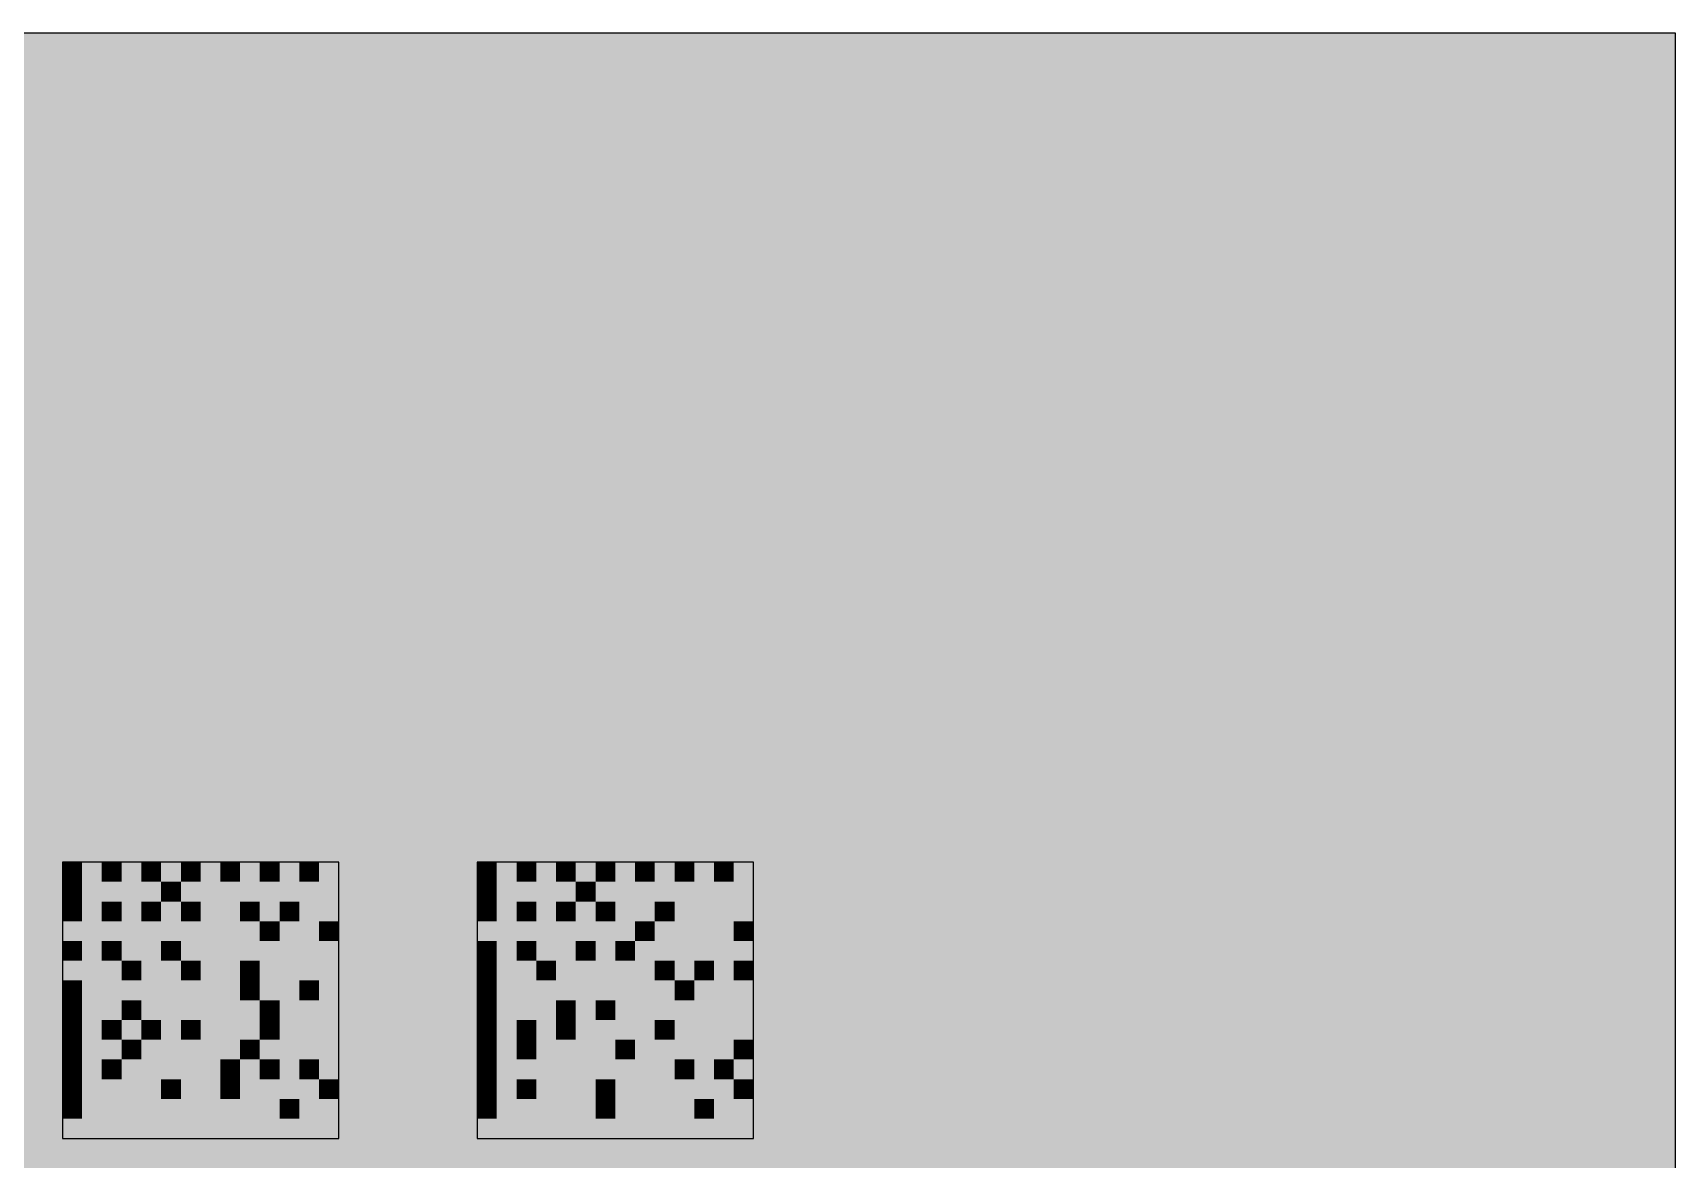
# Model space of a CAD drawing. Header units: millimetres. Extents: x 0 to 557, y -2520 to 0.
# Drawn here: x 199.7 to 271, y -633.9 to -585 of the extents above; entities that cross this region are included whole.
import ezdxf

# ---------------------------------------------------------------- set-up
doc = ezdxf.new("R2010")
doc.units = ezdxf.units.MM

# ---------------------------------------------------------------- blocks, each defined once
blk = doc.blocks.new('BSDC0014')
at = {"true_color": 0xffffff}
blk.add_hatch(color=7, dxfattribs=at).paths.add_polyline_path([(0, 0), (12, 0), (12, 12), (0, 12)])
at = {"true_color": 0x000000}
for points in [[(0, 11.829), (0.857, 11.829), (0.857, 12), (0, 12)], [(0, 11.657), (0.857, 11.657), (0.857, 11.829), (0, 11.829)], [(0, 11.486), (0.857, 11.486), (0.857, 11.657), (0, 11.657)], [(0, 11.314), (0.857, 11.314), (0.857, 11.486), (0, 11.486)], [(1.714, 11.829), (2.571, 11.829), (2.571, 12), (1.714, 12)], [(1.714, 11.657), (2.571, 11.657), (2.571, 11.829), (1.714, 11.829)], [(1.714, 11.486), (2.571, 11.486), (2.571, 11.657), (1.714, 11.657)], [(1.714, 11.314), (2.571, 11.314), (2.571, 11.486), (1.714, 11.486)], [(3.429, 11.829), (4.286, 11.829), (4.286, 12), (3.429, 12)], [(3.429, 11.657), (4.286, 11.657), (4.286, 11.829), (3.429, 11.829)], [(3.429, 11.486), (4.286, 11.486), (4.286, 11.657), (3.429, 11.657)], [(3.429, 11.314), (4.286, 11.314), (4.286, 11.486), (3.429, 11.486)], [(5.143, 11.829), (6, 11.829), (6, 12), (5.143, 12)], [(5.143, 11.657), (6, 11.657), (6, 11.829), (5.143, 11.829)], [(5.143, 11.486), (6, 11.486), (6, 11.657), (5.143, 11.657)], [(5.143, 11.314), (6, 11.314), (6, 11.486), (5.143, 11.486)], [(6.857, 11.829), (7.714, 11.829), (7.714, 12), (6.857, 12)], [(6.857, 11.657), (7.714, 11.657), (7.714, 11.829), (6.857, 11.829)], [(6.857, 11.486), (7.714, 11.486), (7.714, 11.657), (6.857, 11.657)], [(6.857, 11.314), (7.714, 11.314), (7.714, 11.486), (6.857, 11.486)], [(8.571, 11.829), (9.429, 11.829), (9.429, 12), (8.571, 12)], [(8.571, 11.657), (9.429, 11.657), (9.429, 11.829), (8.571, 11.829)], [(8.571, 11.486), (9.429, 11.486), (9.429, 11.657), (8.571, 11.657)], [(8.571, 11.314), (9.429, 11.314), (9.429, 11.486), (8.571, 11.486)], [(10.286, 11.829), (11.143, 11.829), (11.143, 12), (10.286, 12)], [(10.286, 11.657), (11.143, 11.657), (11.143, 11.829), (10.286, 11.829)], [(10.286, 11.486), (11.143, 11.486), (11.143, 11.657), (10.286, 11.657)], [(10.286, 11.314), (11.143, 11.314), (11.143, 11.486), (10.286, 11.486)], [(0, 11.143), (0.857, 11.143), (0.857, 11.314), (0, 11.314)], [(0, 10.971), (0.857, 10.971), (0.857, 11.143), (0, 11.143)], [(0, 10.8), (0.857, 10.8), (0.857, 10.971), (0, 10.971)], [(0, 10.629), (0.857, 10.629), (0.857, 10.8), (0, 10.8)], [(1.714, 11.143), (2.571, 11.143), (2.571, 11.314), (1.714, 11.314)], [(1.714, 10.971), (3.429, 10.971), (3.429, 11.143), (1.714, 11.143)], [(1.714, 10.8), (3.429, 10.8), (3.429, 10.971), (1.714, 10.971)], [(1.714, 10.629), (3.429, 10.629), (3.429, 10.8), (1.714, 10.8)], [(3.429, 11.143), (4.286, 11.143), (4.286, 11.314), (3.429, 11.314)], [(4.286, 10.971), (5.143, 10.971), (5.143, 11.143), (4.286, 11.143)], [(4.286, 10.8), (5.143, 10.8), (5.143, 10.971), (4.286, 10.971)], [(4.286, 10.629), (5.143, 10.629), (5.143, 10.8), (4.286, 10.8)], [(5.143, 11.143), (6, 11.143), (6, 11.314), (5.143, 11.314)], [(6.857, 11.143), (7.714, 11.143), (7.714, 11.314), (6.857, 11.314)], [(8.571, 11.143), (9.429, 11.143), (9.429, 11.314), (8.571, 11.314)], [(8.571, 10.971), (12, 10.971), (12, 11.143), (8.571, 11.143)], [(8.571, 10.8), (12, 10.8), (12, 10.971), (8.571, 10.971)], [(8.571, 10.629), (12, 10.629), (12, 10.8), (8.571, 10.8)], [(10.286, 11.143), (11.143, 11.143), (11.143, 11.314), (10.286, 11.314)], [(0, 10.457), (0.857, 10.457), (0.857, 10.629), (0, 10.629)], [(0, 10.286), (0.857, 10.286), (0.857, 10.457), (0, 10.457)], [(0, 10.114), (0.857, 10.114), (0.857, 10.286), (0, 10.286)], [(0, 9.943), (0.857, 9.943), (0.857, 10.114), (0, 10.114)], [(1.714, 10.457), (3.429, 10.457), (3.429, 10.629), (1.714, 10.629)], [(1.714, 10.286), (3.429, 10.286), (3.429, 10.457), (1.714, 10.457)], [(1.714, 10.114), (2.571, 10.114), (2.571, 10.286), (1.714, 10.286)], [(1.714, 9.943), (2.571, 9.943), (2.571, 10.114), (1.714, 10.114)], [(3.429, 10.114), (4.286, 10.114), (4.286, 10.286), (3.429, 10.286)], [(3.429, 9.943), (4.286, 9.943), (4.286, 10.114), (3.429, 10.114)], [(4.286, 10.457), (5.143, 10.457), (5.143, 10.629), (4.286, 10.629)], [(4.286, 10.286), (5.143, 10.286), (5.143, 10.457), (4.286, 10.457)], [(5.143, 10.114), (6, 10.114), (6, 10.286), (5.143, 10.286)], [(5.143, 9.943), (6, 9.943), (6, 10.114), (5.143, 10.114)], [(7.714, 10.114), (8.571, 10.114), (8.571, 10.286), (7.714, 10.286)], [(7.714, 9.943), (8.571, 9.943), (8.571, 10.114), (7.714, 10.114)], [(8.571, 10.457), (12, 10.457), (12, 10.629), (8.571, 10.629)], [(8.571, 10.286), (12, 10.286), (12, 10.457), (8.571, 10.457)], [(9.429, 10.114), (10.286, 10.114), (10.286, 10.286), (9.429, 10.286)], [(9.429, 9.943), (10.286, 9.943), (10.286, 10.114), (9.429, 10.114)], [(0, 9.771), (0.857, 9.771), (0.857, 9.943), (0, 9.943)], [(0, 9.6), (0.857, 9.6), (0.857, 9.771), (0, 9.771)], [(0, 9.429), (0.857, 9.429), (0.857, 9.6), (0, 9.6)], [(0, 9.257), (1.714, 9.257), (1.714, 9.429), (0, 9.429)], [(1.714, 9.771), (2.571, 9.771), (2.571, 9.943), (1.714, 9.943)], [(1.714, 9.6), (2.571, 9.6), (2.571, 9.771), (1.714, 9.771)], [(1.714, 9.429), (2.571, 9.429), (2.571, 9.6), (1.714, 9.6)], [(3.429, 9.771), (4.286, 9.771), (4.286, 9.943), (3.429, 9.943)], [(3.429, 9.6), (4.286, 9.6), (4.286, 9.771), (3.429, 9.771)], [(3.429, 9.429), (4.286, 9.429), (4.286, 9.6), (3.429, 9.6)], [(5.143, 9.771), (6, 9.771), (6, 9.943), (5.143, 9.943)], [(5.143, 9.6), (6, 9.6), (6, 9.771), (5.143, 9.771)], [(5.143, 9.429), (6, 9.429), (6, 9.6), (5.143, 9.6)], [(6, 9.257), (7.714, 9.257), (7.714, 9.429), (6, 9.429)], [(7.714, 9.771), (8.571, 9.771), (8.571, 9.943), (7.714, 9.943)], [(7.714, 9.6), (8.571, 9.6), (8.571, 9.771), (7.714, 9.771)], [(7.714, 9.429), (8.571, 9.429), (8.571, 9.6), (7.714, 9.6)], [(8.571, 9.257), (9.429, 9.257), (9.429, 9.429), (8.571, 9.429)], [(9.429, 9.771), (10.286, 9.771), (10.286, 9.943), (9.429, 9.943)], [(9.429, 9.6), (10.286, 9.6), (10.286, 9.771), (9.429, 9.771)], [(9.429, 9.429), (10.286, 9.429), (10.286, 9.6), (9.429, 9.6)], [(11.143, 9.257), (12, 9.257), (12, 9.429), (11.143, 9.429)], [(0, 9.086), (1.714, 9.086), (1.714, 9.257), (0, 9.257)], [(0, 8.914), (1.714, 8.914), (1.714, 9.086), (0, 9.086)], [(0, 8.743), (1.714, 8.743), (1.714, 8.914), (0, 8.914)], [(0, 8.571), (1.714, 8.571), (1.714, 8.743), (0, 8.743)], [(0, 8.4), (0.857, 8.4), (0.857, 8.571), (0, 8.571)], [(1.714, 8.4), (2.571, 8.4), (2.571, 8.571), (1.714, 8.571)], [(4.286, 8.4), (5.143, 8.4), (5.143, 8.571), (4.286, 8.571)], [(6, 9.086), (7.714, 9.086), (7.714, 9.257), (6, 9.257)], [(6, 8.914), (7.714, 8.914), (7.714, 9.086), (6, 9.086)], [(6, 8.743), (7.714, 8.743), (7.714, 8.914), (6, 8.914)], [(6, 8.571), (7.714, 8.571), (7.714, 8.743), (6, 8.743)], [(6, 8.4), (7.714, 8.4), (7.714, 8.571), (6, 8.571)], [(8.571, 9.086), (9.429, 9.086), (9.429, 9.257), (8.571, 9.257)], [(8.571, 8.914), (9.429, 8.914), (9.429, 9.086), (8.571, 9.086)], [(8.571, 8.743), (9.429, 8.743), (9.429, 8.914), (8.571, 8.914)], [(8.571, 8.571), (9.429, 8.571), (9.429, 8.743), (8.571, 8.743)], [(8.571, 8.4), (10.286, 8.4), (10.286, 8.571), (8.571, 8.571)], [(11.143, 9.086), (12, 9.086), (12, 9.257), (11.143, 9.257)], [(11.143, 8.914), (12, 8.914), (12, 9.086), (11.143, 9.086)], [(11.143, 8.743), (12, 8.743), (12, 8.914), (11.143, 8.914)], [(11.143, 8.571), (12, 8.571), (12, 8.743), (11.143, 8.743)], [(0, 8.229), (0.857, 8.229), (0.857, 8.4), (0, 8.4)], [(0, 8.057), (0.857, 8.057), (0.857, 8.229), (0, 8.229)], [(0, 7.886), (0.857, 7.886), (0.857, 8.057), (0, 8.057)], [(0, 7.714), (0.857, 7.714), (0.857, 7.886), (0, 7.886)], [(1.714, 8.229), (2.571, 8.229), (2.571, 8.4), (1.714, 8.4)], [(1.714, 8.057), (2.571, 8.057), (2.571, 8.229), (1.714, 8.229)], [(1.714, 7.886), (2.571, 7.886), (2.571, 8.057), (1.714, 8.057)], [(1.714, 7.714), (2.571, 7.714), (2.571, 7.886), (1.714, 7.886)], [(4.286, 8.229), (5.143, 8.229), (5.143, 8.4), (4.286, 8.4)], [(4.286, 8.057), (5.143, 8.057), (5.143, 8.229), (4.286, 8.229)], [(4.286, 7.886), (5.143, 7.886), (5.143, 8.057), (4.286, 8.057)], [(4.286, 7.714), (5.143, 7.714), (5.143, 7.886), (4.286, 7.886)], [(6, 8.229), (7.714, 8.229), (7.714, 8.4), (6, 8.4)], [(6, 8.057), (7.714, 8.057), (7.714, 8.229), (6, 8.229)], [(6, 7.886), (7.714, 7.886), (7.714, 8.057), (6, 8.057)], [(6, 7.714), (7.714, 7.714), (7.714, 7.886), (6, 7.886)], [(8.571, 8.229), (10.286, 8.229), (10.286, 8.4), (8.571, 8.4)], [(8.571, 8.057), (10.286, 8.057), (10.286, 8.229), (8.571, 8.229)], [(8.571, 7.886), (10.286, 7.886), (10.286, 8.057), (8.571, 8.057)], [(8.571, 7.714), (10.286, 7.714), (10.286, 7.886), (8.571, 7.886)], [(0, 7.543), (1.714, 7.543), (1.714, 7.714), (0, 7.714)], [(0, 7.371), (1.714, 7.371), (1.714, 7.543), (0, 7.543)], [(0, 7.2), (1.714, 7.2), (1.714, 7.371), (0, 7.371)], [(0, 7.029), (1.714, 7.029), (1.714, 7.2), (0, 7.2)], [(2.571, 7.543), (3.429, 7.543), (3.429, 7.714), (2.571, 7.714)], [(2.571, 7.371), (3.429, 7.371), (3.429, 7.543), (2.571, 7.543)], [(2.571, 7.2), (3.429, 7.2), (3.429, 7.371), (2.571, 7.371)], [(2.571, 7.029), (3.429, 7.029), (3.429, 7.2), (2.571, 7.2)], [(5.143, 7.543), (6, 7.543), (6, 7.714), (5.143, 7.714)], [(5.143, 7.371), (6, 7.371), (6, 7.543), (5.143, 7.543)], [(5.143, 7.2), (6, 7.2), (6, 7.371), (5.143, 7.371)], [(5.143, 7.029), (6, 7.029), (6, 7.2), (5.143, 7.2)], [(7.714, 7.543), (8.571, 7.543), (8.571, 7.714), (7.714, 7.714)], [(7.714, 7.371), (8.571, 7.371), (8.571, 7.543), (7.714, 7.543)], [(7.714, 7.2), (8.571, 7.2), (8.571, 7.371), (7.714, 7.371)], [(7.714, 7.029), (8.571, 7.029), (8.571, 7.2), (7.714, 7.2)], [(9.429, 7.543), (12, 7.543), (12, 7.714), (9.429, 7.714)], [(9.429, 7.371), (12, 7.371), (12, 7.543), (9.429, 7.543)], [(9.429, 7.2), (12, 7.2), (12, 7.371), (9.429, 7.371)], [(9.429, 7.029), (12, 7.029), (12, 7.2), (9.429, 7.2)], [(0, 6.857), (1.714, 6.857), (1.714, 7.029), (0, 7.029)], [(0, 6.686), (0.857, 6.686), (0.857, 6.857), (0, 6.857)], [(0, 6.514), (0.857, 6.514), (0.857, 6.686), (0, 6.686)], [(0, 6.343), (0.857, 6.343), (0.857, 6.514), (0, 6.514)], [(2.571, 6.857), (3.429, 6.857), (3.429, 7.029), (2.571, 7.029)], [(5.143, 6.857), (6, 6.857), (6, 7.029), (5.143, 7.029)], [(5.143, 6.686), (6.857, 6.686), (6.857, 6.857), (5.143, 6.857)], [(5.143, 6.514), (6.857, 6.514), (6.857, 6.686), (5.143, 6.686)], [(5.143, 6.343), (6.857, 6.343), (6.857, 6.514), (5.143, 6.514)], [(7.714, 6.857), (8.571, 6.857), (8.571, 7.029), (7.714, 7.029)], [(7.714, 6.686), (8.571, 6.686), (8.571, 6.857), (7.714, 6.857)], [(7.714, 6.514), (8.571, 6.514), (8.571, 6.686), (7.714, 6.686)], [(7.714, 6.343), (8.571, 6.343), (8.571, 6.514), (7.714, 6.514)], [(9.429, 6.857), (12, 6.857), (12, 7.029), (9.429, 7.029)], [(10.286, 6.686), (11.143, 6.686), (11.143, 6.857), (10.286, 6.857)], [(10.286, 6.514), (11.143, 6.514), (11.143, 6.686), (10.286, 6.686)], [(10.286, 6.343), (11.143, 6.343), (11.143, 6.514), (10.286, 6.514)], [(0, 6.171), (0.857, 6.171), (0.857, 6.343), (0, 6.343)], [(0, 6), (0.857, 6), (0.857, 6.171), (0, 6.171)], [(0, 5.829), (0.857, 5.829), (0.857, 6), (0, 6)], [(0, 5.657), (0.857, 5.657), (0.857, 5.829), (0, 5.829)], [(2.571, 5.829), (3.429, 5.829), (3.429, 6), (2.571, 6)], [(2.571, 5.657), (3.429, 5.657), (3.429, 5.829), (2.571, 5.829)], [(4.286, 5.829), (6.857, 5.829), (6.857, 6), (4.286, 6)], [(4.286, 5.657), (6.857, 5.657), (6.857, 5.829), (4.286, 5.829)], [(5.143, 6.171), (6.857, 6.171), (6.857, 6.343), (5.143, 6.343)], [(5.143, 6), (6.857, 6), (6.857, 6.171), (5.143, 6.171)], [(7.714, 6.171), (8.571, 6.171), (8.571, 6.343), (7.714, 6.343)], [(7.714, 6), (8.571, 6), (8.571, 6.171), (7.714, 6.171)], [(8.571, 5.829), (9.429, 5.829), (9.429, 6), (8.571, 6)], [(8.571, 5.657), (9.429, 5.657), (9.429, 5.829), (8.571, 5.829)], [(10.286, 6.171), (11.143, 6.171), (11.143, 6.343), (10.286, 6.343)], [(10.286, 6), (11.143, 6), (11.143, 6.171), (10.286, 6.171)], [(10.286, 5.829), (12, 5.829), (12, 6), (10.286, 6)], [(10.286, 5.657), (12, 5.657), (12, 5.829), (10.286, 5.829)], [(0, 5.486), (0.857, 5.486), (0.857, 5.657), (0, 5.657)], [(0, 5.314), (0.857, 5.314), (0.857, 5.486), (0, 5.486)], [(0, 5.143), (0.857, 5.143), (0.857, 5.314), (0, 5.314)], [(0, 4.971), (0.857, 4.971), (0.857, 5.143), (0, 5.143)], [(1.714, 4.971), (2.571, 4.971), (2.571, 5.143), (1.714, 5.143)], [(2.571, 5.486), (3.429, 5.486), (3.429, 5.657), (2.571, 5.657)], [(2.571, 5.314), (3.429, 5.314), (3.429, 5.486), (2.571, 5.486)], [(2.571, 5.143), (3.429, 5.143), (3.429, 5.314), (2.571, 5.314)], [(3.429, 4.971), (4.286, 4.971), (4.286, 5.143), (3.429, 5.143)], [(4.286, 5.486), (6.857, 5.486), (6.857, 5.657), (4.286, 5.657)], [(4.286, 5.314), (6.857, 5.314), (6.857, 5.486), (4.286, 5.486)], [(4.286, 5.143), (6.857, 5.143), (6.857, 5.314), (4.286, 5.314)], [(5.143, 4.971), (6, 4.971), (6, 5.143), (5.143, 5.143)], [(8.571, 5.486), (9.429, 5.486), (9.429, 5.657), (8.571, 5.657)], [(8.571, 5.314), (9.429, 5.314), (9.429, 5.486), (8.571, 5.486)], [(8.571, 5.143), (9.429, 5.143), (9.429, 5.314), (8.571, 5.314)], [(8.571, 4.971), (9.429, 4.971), (9.429, 5.143), (8.571, 5.143)], [(10.286, 5.486), (12, 5.486), (12, 5.657), (10.286, 5.657)], [(10.286, 5.314), (12, 5.314), (12, 5.486), (10.286, 5.486)], [(10.286, 5.143), (12, 5.143), (12, 5.314), (10.286, 5.314)], [(0, 4.8), (0.857, 4.8), (0.857, 4.971), (0, 4.971)], [(0, 4.629), (0.857, 4.629), (0.857, 4.8), (0, 4.8)], [(0, 4.457), (0.857, 4.457), (0.857, 4.629), (0, 4.629)], [(0, 4.286), (0.857, 4.286), (0.857, 4.457), (0, 4.457)], [(0, 4.114), (0.857, 4.114), (0.857, 4.286), (0, 4.286)], [(1.714, 4.8), (2.571, 4.8), (2.571, 4.971), (1.714, 4.971)], [(1.714, 4.629), (2.571, 4.629), (2.571, 4.8), (1.714, 4.8)], [(1.714, 4.457), (2.571, 4.457), (2.571, 4.629), (1.714, 4.629)], [(1.714, 4.286), (2.571, 4.286), (2.571, 4.457), (1.714, 4.457)], [(2.571, 4.114), (3.429, 4.114), (3.429, 4.286), (2.571, 4.286)], [(3.429, 4.8), (4.286, 4.8), (4.286, 4.971), (3.429, 4.971)], [(3.429, 4.629), (4.286, 4.629), (4.286, 4.8), (3.429, 4.8)], [(3.429, 4.457), (4.286, 4.457), (4.286, 4.629), (3.429, 4.629)], [(3.429, 4.286), (4.286, 4.286), (4.286, 4.457), (3.429, 4.457)], [(5.143, 4.8), (6, 4.8), (6, 4.971), (5.143, 4.971)], [(5.143, 4.629), (6, 4.629), (6, 4.8), (5.143, 4.8)], [(5.143, 4.457), (6, 4.457), (6, 4.629), (5.143, 4.629)], [(5.143, 4.286), (6, 4.286), (6, 4.457), (5.143, 4.457)], [(5.143, 4.114), (6.857, 4.114), (6.857, 4.286), (5.143, 4.286)], [(7.714, 4.114), (8.571, 4.114), (8.571, 4.286), (7.714, 4.286)], [(8.571, 4.8), (9.429, 4.8), (9.429, 4.971), (8.571, 4.971)], [(8.571, 4.629), (9.429, 4.629), (9.429, 4.8), (8.571, 4.8)], [(8.571, 4.457), (9.429, 4.457), (9.429, 4.629), (8.571, 4.629)], [(8.571, 4.286), (9.429, 4.286), (9.429, 4.457), (8.571, 4.457)], [(10.286, 4.114), (12, 4.114), (12, 4.286), (10.286, 4.286)], [(0, 3.943), (0.857, 3.943), (0.857, 4.114), (0, 4.114)], [(0, 3.771), (0.857, 3.771), (0.857, 3.943), (0, 3.943)], [(0, 3.6), (0.857, 3.6), (0.857, 3.771), (0, 3.771)], [(0, 3.429), (0.857, 3.429), (0.857, 3.6), (0, 3.6)], [(2.571, 3.943), (3.429, 3.943), (3.429, 4.114), (2.571, 4.114)], [(2.571, 3.771), (3.429, 3.771), (3.429, 3.943), (2.571, 3.943)], [(2.571, 3.6), (3.429, 3.6), (3.429, 3.771), (2.571, 3.771)], [(2.571, 3.429), (3.429, 3.429), (3.429, 3.6), (2.571, 3.6)], [(5.143, 3.943), (6.857, 3.943), (6.857, 4.114), (5.143, 4.114)], [(5.143, 3.771), (6.857, 3.771), (6.857, 3.943), (5.143, 3.943)], [(5.143, 3.6), (6.857, 3.6), (6.857, 3.771), (5.143, 3.771)], [(5.143, 3.429), (6.857, 3.429), (6.857, 3.6), (5.143, 3.6)], [(7.714, 3.943), (8.571, 3.943), (8.571, 4.114), (7.714, 4.114)], [(7.714, 3.771), (8.571, 3.771), (8.571, 3.943), (7.714, 3.943)], [(7.714, 3.6), (8.571, 3.6), (8.571, 3.771), (7.714, 3.771)], [(7.714, 3.429), (8.571, 3.429), (8.571, 3.6), (7.714, 3.6)], [(10.286, 3.943), (12, 3.943), (12, 4.114), (10.286, 4.114)], [(10.286, 3.771), (12, 3.771), (12, 3.943), (10.286, 3.943)], [(10.286, 3.6), (12, 3.6), (12, 3.771), (10.286, 3.771)], [(10.286, 3.429), (12, 3.429), (12, 3.6), (10.286, 3.6)], [(0, 3.257), (0.857, 3.257), (0.857, 3.429), (0, 3.429)], [(0, 3.086), (0.857, 3.086), (0.857, 3.257), (0, 3.257)], [(0, 2.914), (0.857, 2.914), (0.857, 3.086), (0, 3.086)], [(0, 2.743), (0.857, 2.743), (0.857, 2.914), (0, 2.914)], [(1.714, 3.257), (2.571, 3.257), (2.571, 3.429), (1.714, 3.429)], [(1.714, 3.086), (2.571, 3.086), (2.571, 3.257), (1.714, 3.257)], [(1.714, 2.914), (2.571, 2.914), (2.571, 3.086), (1.714, 3.086)], [(1.714, 2.743), (2.571, 2.743), (2.571, 2.914), (1.714, 2.914)], [(6.857, 3.257), (7.714, 3.257), (7.714, 3.429), (6.857, 3.429)], [(6.857, 3.086), (7.714, 3.086), (7.714, 3.257), (6.857, 3.257)], [(6.857, 2.914), (7.714, 2.914), (7.714, 3.086), (6.857, 3.086)], [(6.857, 2.743), (7.714, 2.743), (7.714, 2.914), (6.857, 2.914)], [(8.571, 3.257), (9.429, 3.257), (9.429, 3.429), (8.571, 3.429)], [(8.571, 3.086), (9.429, 3.086), (9.429, 3.257), (8.571, 3.257)], [(8.571, 2.914), (9.429, 2.914), (9.429, 3.086), (8.571, 3.086)], [(8.571, 2.743), (9.429, 2.743), (9.429, 2.914), (8.571, 2.914)], [(10.286, 3.257), (11.143, 3.257), (11.143, 3.429), (10.286, 3.429)], [(10.286, 3.086), (11.143, 3.086), (11.143, 3.257), (10.286, 3.257)], [(10.286, 2.914), (11.143, 2.914), (11.143, 3.086), (10.286, 3.086)], [(10.286, 2.743), (11.143, 2.743), (11.143, 2.914), (10.286, 2.914)], [(0, 2.571), (0.857, 2.571), (0.857, 2.743), (0, 2.743)], [(0, 2.4), (0.857, 2.4), (0.857, 2.571), (0, 2.571)], [(0, 2.229), (0.857, 2.229), (0.857, 2.4), (0, 2.4)], [(0, 2.057), (0.857, 2.057), (0.857, 2.229), (0, 2.229)], [(1.714, 2.571), (2.571, 2.571), (2.571, 2.743), (1.714, 2.743)], [(1.714, 2.4), (3.429, 2.4), (3.429, 2.571), (1.714, 2.571)], [(1.714, 2.229), (3.429, 2.229), (3.429, 2.4), (1.714, 2.4)], [(1.714, 2.057), (3.429, 2.057), (3.429, 2.229), (1.714, 2.229)], [(4.286, 2.4), (5.143, 2.4), (5.143, 2.571), (4.286, 2.571)], [(4.286, 2.229), (5.143, 2.229), (5.143, 2.4), (4.286, 2.4)], [(4.286, 2.057), (5.143, 2.057), (5.143, 2.229), (4.286, 2.229)], [(6.857, 2.571), (7.714, 2.571), (7.714, 2.743), (6.857, 2.743)], [(6.857, 2.4), (7.714, 2.4), (7.714, 2.571), (6.857, 2.571)], [(6.857, 2.229), (7.714, 2.229), (7.714, 2.4), (6.857, 2.4)], [(6.857, 2.057), (7.714, 2.057), (7.714, 2.229), (6.857, 2.229)], [(8.571, 2.571), (9.429, 2.571), (9.429, 2.743), (8.571, 2.743)], [(10.286, 2.571), (11.143, 2.571), (11.143, 2.743), (10.286, 2.743)], [(11.143, 2.4), (12, 2.4), (12, 2.571), (11.143, 2.571)], [(11.143, 2.229), (12, 2.229), (12, 2.4), (11.143, 2.4)], [(11.143, 2.057), (12, 2.057), (12, 2.229), (11.143, 2.229)], [(0, 1.886), (0.857, 1.886), (0.857, 2.057), (0, 2.057)], [(0, 1.714), (0.857, 1.714), (0.857, 1.886), (0, 1.886)], [(0, 1.543), (0.857, 1.543), (0.857, 1.714), (0, 1.714)], [(0, 1.371), (0.857, 1.371), (0.857, 1.543), (0, 1.543)], [(1.714, 1.886), (3.429, 1.886), (3.429, 2.057), (1.714, 2.057)], [(1.714, 1.714), (3.429, 1.714), (3.429, 1.886), (1.714, 1.886)], [(2.571, 1.543), (4.286, 1.543), (4.286, 1.714), (2.571, 1.714)], [(2.571, 1.371), (4.286, 1.371), (4.286, 1.543), (2.571, 1.543)], [(4.286, 1.886), (5.143, 1.886), (5.143, 2.057), (4.286, 2.057)], [(4.286, 1.714), (5.143, 1.714), (5.143, 1.886), (4.286, 1.886)], [(6.857, 1.886), (7.714, 1.886), (7.714, 2.057), (6.857, 2.057)], [(6.857, 1.714), (7.714, 1.714), (7.714, 1.886), (6.857, 1.886)], [(9.429, 1.543), (10.286, 1.543), (10.286, 1.714), (9.429, 1.714)], [(9.429, 1.371), (10.286, 1.371), (10.286, 1.543), (9.429, 1.543)], [(11.143, 1.886), (12, 1.886), (12, 2.057), (11.143, 2.057)], [(11.143, 1.714), (12, 1.714), (12, 1.886), (11.143, 1.886)], [(0, 1.2), (0.857, 1.2), (0.857, 1.371), (0, 1.371)], [(0, 1.029), (0.857, 1.029), (0.857, 1.2), (0, 1.2)], [(0, 0.857), (0.857, 0.857), (0.857, 1.029), (0, 1.029)], [(0, 0.686), (12, 0.686), (12, 0.857), (0, 0.857)], [(2.571, 1.2), (4.286, 1.2), (4.286, 1.371), (2.571, 1.371)], [(2.571, 1.029), (4.286, 1.029), (4.286, 1.2), (2.571, 1.2)], [(2.571, 0.857), (4.286, 0.857), (4.286, 1.029), (2.571, 1.029)], [(9.429, 1.2), (10.286, 1.2), (10.286, 1.371), (9.429, 1.371)], [(9.429, 1.029), (10.286, 1.029), (10.286, 1.2), (9.429, 1.2)], [(9.429, 0.857), (10.286, 0.857), (10.286, 1.029), (9.429, 1.029)], [(0, 0.514), (12, 0.514), (12, 0.686), (0, 0.686)], [(0, 0.343), (12, 0.343), (12, 0.514), (0, 0.514)], [(0, 0.171), (12, 0.171), (12, 0.343), (0, 0.343)], [(0, 0), (12, 0), (12, 0.171), (0, 0.171)]]:
    blk.add_hatch(color=7, dxfattribs=at).paths.add_polyline_path(points)
at = {"true_color": 0xffffff}
blk.add_lwpolyline([(0, 0), (12, 0), (12, 12), (0, 12), (0, 0)], dxfattribs=at)
blk = doc.blocks.new('CSDC0014')
at = {"true_color": 0xffffff}
blk.add_hatch(color=7, dxfattribs=at).paths.add_polyline_path([(0, 0), (12, 0), (12, 12), (0, 12)])
at = {"true_color": 0x000000}
for points in [[(0, 11.829), (0.857, 11.829), (0.857, 12), (0, 12)], [(0, 11.657), (0.857, 11.657), (0.857, 11.829), (0, 11.829)], [(0, 11.486), (0.857, 11.486), (0.857, 11.657), (0, 11.657)], [(0, 11.314), (0.857, 11.314), (0.857, 11.486), (0, 11.486)], [(1.714, 11.829), (2.571, 11.829), (2.571, 12), (1.714, 12)], [(1.714, 11.657), (2.571, 11.657), (2.571, 11.829), (1.714, 11.829)], [(1.714, 11.486), (2.571, 11.486), (2.571, 11.657), (1.714, 11.657)], [(1.714, 11.314), (2.571, 11.314), (2.571, 11.486), (1.714, 11.486)], [(3.429, 11.829), (4.286, 11.829), (4.286, 12), (3.429, 12)], [(3.429, 11.657), (4.286, 11.657), (4.286, 11.829), (3.429, 11.829)], [(3.429, 11.486), (4.286, 11.486), (4.286, 11.657), (3.429, 11.657)], [(3.429, 11.314), (4.286, 11.314), (4.286, 11.486), (3.429, 11.486)], [(5.143, 11.829), (6, 11.829), (6, 12), (5.143, 12)], [(5.143, 11.657), (6, 11.657), (6, 11.829), (5.143, 11.829)], [(5.143, 11.486), (6, 11.486), (6, 11.657), (5.143, 11.657)], [(5.143, 11.314), (6, 11.314), (6, 11.486), (5.143, 11.486)], [(6.857, 11.829), (7.714, 11.829), (7.714, 12), (6.857, 12)], [(6.857, 11.657), (7.714, 11.657), (7.714, 11.829), (6.857, 11.829)], [(6.857, 11.486), (7.714, 11.486), (7.714, 11.657), (6.857, 11.657)], [(6.857, 11.314), (7.714, 11.314), (7.714, 11.486), (6.857, 11.486)], [(8.571, 11.829), (9.429, 11.829), (9.429, 12), (8.571, 12)], [(8.571, 11.657), (9.429, 11.657), (9.429, 11.829), (8.571, 11.829)], [(8.571, 11.486), (9.429, 11.486), (9.429, 11.657), (8.571, 11.657)], [(8.571, 11.314), (9.429, 11.314), (9.429, 11.486), (8.571, 11.486)], [(10.286, 11.829), (11.143, 11.829), (11.143, 12), (10.286, 12)], [(10.286, 11.657), (11.143, 11.657), (11.143, 11.829), (10.286, 11.829)], [(10.286, 11.486), (11.143, 11.486), (11.143, 11.657), (10.286, 11.657)], [(10.286, 11.314), (11.143, 11.314), (11.143, 11.486), (10.286, 11.486)], [(0, 11.143), (0.857, 11.143), (0.857, 11.314), (0, 11.314)], [(0, 10.971), (0.857, 10.971), (0.857, 11.143), (0, 11.143)], [(0, 10.8), (0.857, 10.8), (0.857, 10.971), (0, 10.971)], [(0, 10.629), (0.857, 10.629), (0.857, 10.8), (0, 10.8)], [(1.714, 11.143), (2.571, 11.143), (2.571, 11.314), (1.714, 11.314)], [(1.714, 10.971), (3.429, 10.971), (3.429, 11.143), (1.714, 11.143)], [(1.714, 10.8), (3.429, 10.8), (3.429, 10.971), (1.714, 10.971)], [(1.714, 10.629), (3.429, 10.629), (3.429, 10.8), (1.714, 10.8)], [(3.429, 11.143), (4.286, 11.143), (4.286, 11.314), (3.429, 11.314)], [(4.286, 10.971), (5.143, 10.971), (5.143, 11.143), (4.286, 11.143)], [(4.286, 10.8), (5.143, 10.8), (5.143, 10.971), (4.286, 10.971)], [(4.286, 10.629), (5.143, 10.629), (5.143, 10.8), (4.286, 10.8)], [(5.143, 11.143), (6, 11.143), (6, 11.314), (5.143, 11.314)], [(6.857, 11.143), (7.714, 11.143), (7.714, 11.314), (6.857, 11.314)], [(8.571, 11.143), (9.429, 11.143), (9.429, 11.314), (8.571, 11.314)], [(9.429, 10.971), (12, 10.971), (12, 11.143), (9.429, 11.143)], [(9.429, 10.8), (12, 10.8), (12, 10.971), (9.429, 10.971)], [(9.429, 10.629), (12, 10.629), (12, 10.8), (9.429, 10.8)], [(10.286, 11.143), (11.143, 11.143), (11.143, 11.314), (10.286, 11.314)], [(0, 10.457), (0.857, 10.457), (0.857, 10.629), (0, 10.629)], [(0, 10.286), (0.857, 10.286), (0.857, 10.457), (0, 10.457)], [(0, 10.114), (0.857, 10.114), (0.857, 10.286), (0, 10.286)], [(0, 9.943), (0.857, 9.943), (0.857, 10.114), (0, 10.114)], [(1.714, 10.457), (3.429, 10.457), (3.429, 10.629), (1.714, 10.629)], [(1.714, 10.286), (3.429, 10.286), (3.429, 10.457), (1.714, 10.457)], [(1.714, 10.114), (2.571, 10.114), (2.571, 10.286), (1.714, 10.286)], [(1.714, 9.943), (2.571, 9.943), (2.571, 10.114), (1.714, 10.114)], [(3.429, 10.114), (4.286, 10.114), (4.286, 10.286), (3.429, 10.286)], [(3.429, 9.943), (4.286, 9.943), (4.286, 10.114), (3.429, 10.114)], [(4.286, 10.457), (5.143, 10.457), (5.143, 10.629), (4.286, 10.629)], [(4.286, 10.286), (5.143, 10.286), (5.143, 10.457), (4.286, 10.457)], [(5.143, 10.114), (6, 10.114), (6, 10.286), (5.143, 10.286)], [(5.143, 9.943), (6, 9.943), (6, 10.114), (5.143, 10.114)], [(7.714, 10.114), (8.571, 10.114), (8.571, 10.286), (7.714, 10.286)], [(7.714, 9.943), (8.571, 9.943), (8.571, 10.114), (7.714, 10.114)], [(9.429, 10.457), (12, 10.457), (12, 10.629), (9.429, 10.629)], [(9.429, 10.286), (12, 10.286), (12, 10.457), (9.429, 10.457)], [(0, 9.771), (0.857, 9.771), (0.857, 9.943), (0, 9.943)], [(0, 9.6), (0.857, 9.6), (0.857, 9.771), (0, 9.771)], [(0, 9.429), (0.857, 9.429), (0.857, 9.6), (0, 9.6)], [(0, 9.257), (1.714, 9.257), (1.714, 9.429), (0, 9.429)], [(1.714, 9.771), (2.571, 9.771), (2.571, 9.943), (1.714, 9.943)], [(1.714, 9.6), (2.571, 9.6), (2.571, 9.771), (1.714, 9.771)], [(1.714, 9.429), (2.571, 9.429), (2.571, 9.6), (1.714, 9.6)], [(3.429, 9.771), (4.286, 9.771), (4.286, 9.943), (3.429, 9.943)], [(3.429, 9.6), (4.286, 9.6), (4.286, 9.771), (3.429, 9.771)], [(3.429, 9.429), (4.286, 9.429), (4.286, 9.6), (3.429, 9.6)], [(5.143, 9.771), (6, 9.771), (6, 9.943), (5.143, 9.943)], [(5.143, 9.6), (6, 9.6), (6, 9.771), (5.143, 9.771)], [(5.143, 9.429), (6, 9.429), (6, 9.6), (5.143, 9.6)], [(6.857, 9.257), (7.714, 9.257), (7.714, 9.429), (6.857, 9.429)], [(7.714, 9.771), (8.571, 9.771), (8.571, 9.943), (7.714, 9.943)], [(7.714, 9.6), (8.571, 9.6), (8.571, 9.771), (7.714, 9.771)], [(7.714, 9.429), (8.571, 9.429), (8.571, 9.6), (7.714, 9.6)], [(8.571, 9.257), (10.286, 9.257), (10.286, 9.429), (8.571, 9.429)], [(11.143, 9.257), (12, 9.257), (12, 9.429), (11.143, 9.429)], [(0, 9.086), (1.714, 9.086), (1.714, 9.257), (0, 9.257)], [(0, 8.914), (1.714, 8.914), (1.714, 9.086), (0, 9.086)], [(0, 8.743), (1.714, 8.743), (1.714, 8.914), (0, 8.914)], [(0, 8.571), (1.714, 8.571), (1.714, 8.743), (0, 8.743)], [(0, 8.4), (0.857, 8.4), (0.857, 8.571), (0, 8.571)], [(1.714, 8.4), (2.571, 8.4), (2.571, 8.571), (1.714, 8.571)], [(4.286, 8.4), (5.143, 8.4), (5.143, 8.571), (4.286, 8.571)], [(6, 8.4), (6.857, 8.4), (6.857, 8.571), (6, 8.571)], [(6.857, 9.086), (7.714, 9.086), (7.714, 9.257), (6.857, 9.257)], [(6.857, 8.914), (7.714, 8.914), (7.714, 9.086), (6.857, 9.086)], [(6.857, 8.743), (7.714, 8.743), (7.714, 8.914), (6.857, 8.914)], [(6.857, 8.571), (7.714, 8.571), (7.714, 8.743), (6.857, 8.743)], [(7.714, 8.4), (9.429, 8.4), (9.429, 8.571), (7.714, 8.571)], [(8.571, 9.086), (10.286, 9.086), (10.286, 9.257), (8.571, 9.257)], [(8.571, 8.914), (10.286, 8.914), (10.286, 9.086), (8.571, 9.086)], [(8.571, 8.743), (10.286, 8.743), (10.286, 8.914), (8.571, 8.914)], [(8.571, 8.571), (10.286, 8.571), (10.286, 8.743), (8.571, 8.743)], [(11.143, 9.086), (12, 9.086), (12, 9.257), (11.143, 9.257)], [(11.143, 8.914), (12, 8.914), (12, 9.086), (11.143, 9.086)], [(11.143, 8.743), (12, 8.743), (12, 8.914), (11.143, 8.914)], [(11.143, 8.571), (12, 8.571), (12, 8.743), (11.143, 8.743)], [(0, 8.229), (0.857, 8.229), (0.857, 8.4), (0, 8.4)], [(0, 8.057), (0.857, 8.057), (0.857, 8.229), (0, 8.229)], [(0, 7.886), (0.857, 7.886), (0.857, 8.057), (0, 8.057)], [(0, 7.714), (0.857, 7.714), (0.857, 7.886), (0, 7.886)], [(1.714, 8.229), (2.571, 8.229), (2.571, 8.4), (1.714, 8.4)], [(1.714, 8.057), (2.571, 8.057), (2.571, 8.229), (1.714, 8.229)], [(1.714, 7.886), (2.571, 7.886), (2.571, 8.057), (1.714, 8.057)], [(1.714, 7.714), (2.571, 7.714), (2.571, 7.886), (1.714, 7.886)], [(4.286, 8.229), (5.143, 8.229), (5.143, 8.4), (4.286, 8.4)], [(4.286, 8.057), (5.143, 8.057), (5.143, 8.229), (4.286, 8.229)], [(4.286, 7.886), (5.143, 7.886), (5.143, 8.057), (4.286, 8.057)], [(4.286, 7.714), (5.143, 7.714), (5.143, 7.886), (4.286, 7.886)], [(6, 8.229), (6.857, 8.229), (6.857, 8.4), (6, 8.4)], [(6, 8.057), (6.857, 8.057), (6.857, 8.229), (6, 8.229)], [(6, 7.886), (6.857, 7.886), (6.857, 8.057), (6, 8.057)], [(6, 7.714), (6.857, 7.714), (6.857, 7.886), (6, 7.886)], [(7.714, 8.229), (9.429, 8.229), (9.429, 8.4), (7.714, 8.4)], [(7.714, 8.057), (9.429, 8.057), (9.429, 8.229), (7.714, 8.229)], [(7.714, 7.886), (9.429, 7.886), (9.429, 8.057), (7.714, 8.057)], [(7.714, 7.714), (9.429, 7.714), (9.429, 7.886), (7.714, 7.886)], [(0, 7.543), (0.857, 7.543), (0.857, 7.714), (0, 7.714)], [(0, 7.371), (0.857, 7.371), (0.857, 7.543), (0, 7.543)], [(0, 7.2), (0.857, 7.2), (0.857, 7.371), (0, 7.371)], [(0, 7.029), (0.857, 7.029), (0.857, 7.2), (0, 7.2)], [(2.571, 7.543), (3.429, 7.543), (3.429, 7.714), (2.571, 7.714)], [(2.571, 7.371), (3.429, 7.371), (3.429, 7.543), (2.571, 7.543)], [(2.571, 7.2), (3.429, 7.2), (3.429, 7.371), (2.571, 7.371)], [(2.571, 7.029), (3.429, 7.029), (3.429, 7.2), (2.571, 7.2)], [(4.286, 7.543), (6.857, 7.543), (6.857, 7.714), (4.286, 7.714)], [(4.286, 7.371), (6.857, 7.371), (6.857, 7.543), (4.286, 7.543)], [(4.286, 7.2), (6.857, 7.2), (6.857, 7.371), (4.286, 7.371)], [(4.286, 7.029), (6.857, 7.029), (6.857, 7.2), (4.286, 7.2)], [(7.714, 7.543), (8.571, 7.543), (8.571, 7.714), (7.714, 7.714)], [(7.714, 7.371), (8.571, 7.371), (8.571, 7.543), (7.714, 7.543)], [(7.714, 7.2), (8.571, 7.2), (8.571, 7.371), (7.714, 7.371)], [(7.714, 7.029), (8.571, 7.029), (8.571, 7.2), (7.714, 7.2)], [(9.429, 7.543), (10.286, 7.543), (10.286, 7.714), (9.429, 7.714)], [(9.429, 7.371), (10.286, 7.371), (10.286, 7.543), (9.429, 7.543)], [(9.429, 7.2), (10.286, 7.2), (10.286, 7.371), (9.429, 7.371)], [(9.429, 7.029), (10.286, 7.029), (10.286, 7.2), (9.429, 7.2)], [(11.143, 7.543), (12, 7.543), (12, 7.714), (11.143, 7.714)], [(11.143, 7.371), (12, 7.371), (12, 7.543), (11.143, 7.543)], [(11.143, 7.2), (12, 7.2), (12, 7.371), (11.143, 7.371)], [(11.143, 7.029), (12, 7.029), (12, 7.2), (11.143, 7.2)], [(0, 6.857), (0.857, 6.857), (0.857, 7.029), (0, 7.029)], [(0, 6.686), (0.857, 6.686), (0.857, 6.857), (0, 6.857)], [(0, 6.514), (0.857, 6.514), (0.857, 6.686), (0, 6.686)], [(0, 6.343), (0.857, 6.343), (0.857, 6.514), (0, 6.514)], [(2.571, 6.857), (3.429, 6.857), (3.429, 7.029), (2.571, 7.029)], [(4.286, 6.857), (6.857, 6.857), (6.857, 7.029), (4.286, 7.029)], [(4.286, 6.686), (6, 6.686), (6, 6.857), (4.286, 6.857)], [(4.286, 6.514), (6, 6.514), (6, 6.686), (4.286, 6.686)], [(4.286, 6.343), (6, 6.343), (6, 6.514), (4.286, 6.514)], [(7.714, 6.857), (8.571, 6.857), (8.571, 7.029), (7.714, 7.029)], [(8.571, 6.686), (9.429, 6.686), (9.429, 6.857), (8.571, 6.857)], [(8.571, 6.514), (9.429, 6.514), (9.429, 6.686), (8.571, 6.686)], [(8.571, 6.343), (9.429, 6.343), (9.429, 6.514), (8.571, 6.514)], [(9.429, 6.857), (10.286, 6.857), (10.286, 7.029), (9.429, 7.029)], [(11.143, 6.857), (12, 6.857), (12, 7.029), (11.143, 7.029)], [(0, 6.171), (0.857, 6.171), (0.857, 6.343), (0, 6.343)], [(0, 6), (0.857, 6), (0.857, 6.171), (0, 6.171)], [(0, 5.829), (0.857, 5.829), (0.857, 6), (0, 6)], [(0, 5.657), (0.857, 5.657), (0.857, 5.829), (0, 5.829)], [(3.429, 5.829), (4.286, 5.829), (4.286, 6), (3.429, 6)], [(3.429, 5.657), (4.286, 5.657), (4.286, 5.829), (3.429, 5.829)], [(4.286, 6.171), (6, 6.171), (6, 6.343), (4.286, 6.343)], [(4.286, 6), (6, 6), (6, 6.171), (4.286, 6.171)], [(5.143, 5.829), (6, 5.829), (6, 6), (5.143, 6)], [(5.143, 5.657), (6, 5.657), (6, 5.829), (5.143, 5.829)], [(8.571, 6.171), (9.429, 6.171), (9.429, 6.343), (8.571, 6.343)], [(8.571, 6), (9.429, 6), (9.429, 6.171), (8.571, 6.171)], [(10.286, 5.829), (12, 5.829), (12, 6), (10.286, 6)], [(10.286, 5.657), (12, 5.657), (12, 5.829), (10.286, 5.829)], [(0, 5.486), (0.857, 5.486), (0.857, 5.657), (0, 5.657)], [(0, 5.314), (0.857, 5.314), (0.857, 5.486), (0, 5.486)], [(0, 5.143), (0.857, 5.143), (0.857, 5.314), (0, 5.314)], [(0, 4.971), (0.857, 4.971), (0.857, 5.143), (0, 5.143)], [(1.714, 4.971), (2.571, 4.971), (2.571, 5.143), (1.714, 5.143)], [(3.429, 5.486), (4.286, 5.486), (4.286, 5.657), (3.429, 5.657)], [(3.429, 5.314), (4.286, 5.314), (4.286, 5.486), (3.429, 5.486)], [(3.429, 5.143), (4.286, 5.143), (4.286, 5.314), (3.429, 5.314)], [(3.429, 4.971), (4.286, 4.971), (4.286, 5.143), (3.429, 5.143)], [(5.143, 5.486), (6, 5.486), (6, 5.657), (5.143, 5.657)], [(5.143, 5.314), (6, 5.314), (6, 5.486), (5.143, 5.486)], [(5.143, 5.143), (6, 5.143), (6, 5.314), (5.143, 5.314)], [(7.714, 4.971), (8.571, 4.971), (8.571, 5.143), (7.714, 5.143)], [(10.286, 5.486), (12, 5.486), (12, 5.657), (10.286, 5.657)], [(10.286, 5.314), (12, 5.314), (12, 5.486), (10.286, 5.486)], [(10.286, 5.143), (12, 5.143), (12, 5.314), (10.286, 5.314)], [(0, 4.8), (0.857, 4.8), (0.857, 4.971), (0, 4.971)], [(0, 4.629), (0.857, 4.629), (0.857, 4.8), (0, 4.8)], [(0, 4.457), (0.857, 4.457), (0.857, 4.629), (0, 4.629)], [(0, 4.286), (0.857, 4.286), (0.857, 4.457), (0, 4.457)], [(0, 4.114), (0.857, 4.114), (0.857, 4.286), (0, 4.286)], [(1.714, 4.8), (2.571, 4.8), (2.571, 4.971), (1.714, 4.971)], [(1.714, 4.629), (2.571, 4.629), (2.571, 4.8), (1.714, 4.8)], [(1.714, 4.457), (2.571, 4.457), (2.571, 4.629), (1.714, 4.629)], [(1.714, 4.286), (2.571, 4.286), (2.571, 4.457), (1.714, 4.457)], [(1.714, 4.114), (2.571, 4.114), (2.571, 4.286), (1.714, 4.286)], [(3.429, 4.8), (4.286, 4.8), (4.286, 4.971), (3.429, 4.971)], [(3.429, 4.629), (4.286, 4.629), (4.286, 4.8), (3.429, 4.8)], [(3.429, 4.457), (4.286, 4.457), (4.286, 4.629), (3.429, 4.629)], [(3.429, 4.286), (4.286, 4.286), (4.286, 4.457), (3.429, 4.457)], [(6, 4.114), (6.857, 4.114), (6.857, 4.286), (6, 4.286)], [(7.714, 4.8), (8.571, 4.8), (8.571, 4.971), (7.714, 4.971)], [(7.714, 4.629), (8.571, 4.629), (8.571, 4.8), (7.714, 4.8)], [(7.714, 4.457), (8.571, 4.457), (8.571, 4.629), (7.714, 4.629)], [(7.714, 4.286), (8.571, 4.286), (8.571, 4.457), (7.714, 4.457)], [(8.571, 4.114), (10.286, 4.114), (10.286, 4.286), (8.571, 4.286)], [(11.143, 4.114), (12, 4.114), (12, 4.286), (11.143, 4.286)], [(0, 3.943), (0.857, 3.943), (0.857, 4.114), (0, 4.114)], [(0, 3.771), (0.857, 3.771), (0.857, 3.943), (0, 3.943)], [(0, 3.6), (0.857, 3.6), (0.857, 3.771), (0, 3.771)], [(0, 3.429), (0.857, 3.429), (0.857, 3.6), (0, 3.6)], [(1.714, 3.943), (2.571, 3.943), (2.571, 4.114), (1.714, 4.114)], [(1.714, 3.771), (2.571, 3.771), (2.571, 3.943), (1.714, 3.943)], [(1.714, 3.6), (2.571, 3.6), (2.571, 3.771), (1.714, 3.771)], [(1.714, 3.429), (2.571, 3.429), (2.571, 3.6), (1.714, 3.6)], [(6, 3.943), (6.857, 3.943), (6.857, 4.114), (6, 4.114)], [(6, 3.771), (6.857, 3.771), (6.857, 3.943), (6, 3.943)], [(6, 3.6), (6.857, 3.6), (6.857, 3.771), (6, 3.771)], [(6, 3.429), (6.857, 3.429), (6.857, 3.6), (6, 3.6)], [(8.571, 3.943), (10.286, 3.943), (10.286, 4.114), (8.571, 4.114)], [(8.571, 3.771), (10.286, 3.771), (10.286, 3.943), (8.571, 3.943)], [(8.571, 3.6), (10.286, 3.6), (10.286, 3.771), (8.571, 3.771)], [(8.571, 3.429), (10.286, 3.429), (10.286, 3.6), (8.571, 3.6)], [(11.143, 3.943), (12, 3.943), (12, 4.114), (11.143, 4.114)], [(11.143, 3.771), (12, 3.771), (12, 3.943), (11.143, 3.943)], [(11.143, 3.6), (12, 3.6), (12, 3.771), (11.143, 3.771)], [(11.143, 3.429), (12, 3.429), (12, 3.6), (11.143, 3.6)], [(0, 3.257), (0.857, 3.257), (0.857, 3.429), (0, 3.429)], [(0, 3.086), (0.857, 3.086), (0.857, 3.257), (0, 3.257)], [(0, 2.914), (0.857, 2.914), (0.857, 3.086), (0, 3.086)], [(0, 2.743), (0.857, 2.743), (0.857, 2.914), (0, 2.914)], [(1.714, 3.257), (3.429, 3.257), (3.429, 3.429), (1.714, 3.429)], [(1.714, 3.086), (3.429, 3.086), (3.429, 3.257), (1.714, 3.257)], [(1.714, 2.914), (3.429, 2.914), (3.429, 3.086), (1.714, 3.086)], [(1.714, 2.743), (3.429, 2.743), (3.429, 2.914), (1.714, 2.914)], [(4.286, 3.257), (6, 3.257), (6, 3.429), (4.286, 3.429)], [(4.286, 3.086), (6, 3.086), (6, 3.257), (4.286, 3.257)], [(4.286, 2.914), (6, 2.914), (6, 3.086), (4.286, 3.086)], [(4.286, 2.743), (6, 2.743), (6, 2.914), (4.286, 2.914)], [(8.571, 3.257), (9.429, 3.257), (9.429, 3.429), (8.571, 3.429)], [(8.571, 3.086), (9.429, 3.086), (9.429, 3.257), (8.571, 3.257)], [(8.571, 2.914), (9.429, 2.914), (9.429, 3.086), (8.571, 3.086)], [(8.571, 2.743), (9.429, 2.743), (9.429, 2.914), (8.571, 2.914)], [(10.286, 3.257), (11.143, 3.257), (11.143, 3.429), (10.286, 3.429)], [(10.286, 3.086), (11.143, 3.086), (11.143, 3.257), (10.286, 3.257)], [(10.286, 2.914), (11.143, 2.914), (11.143, 3.086), (10.286, 3.086)], [(10.286, 2.743), (11.143, 2.743), (11.143, 2.914), (10.286, 2.914)], [(0, 2.571), (0.857, 2.571), (0.857, 2.743), (0, 2.743)], [(0, 2.4), (0.857, 2.4), (0.857, 2.571), (0, 2.571)], [(0, 2.229), (0.857, 2.229), (0.857, 2.4), (0, 2.4)], [(0, 2.057), (0.857, 2.057), (0.857, 2.229), (0, 2.229)], [(1.714, 2.571), (3.429, 2.571), (3.429, 2.743), (1.714, 2.743)], [(1.714, 2.4), (2.571, 2.4), (2.571, 2.571), (1.714, 2.571)], [(1.714, 2.229), (2.571, 2.229), (2.571, 2.4), (1.714, 2.4)], [(1.714, 2.057), (2.571, 2.057), (2.571, 2.229), (1.714, 2.229)], [(4.286, 2.571), (6, 2.571), (6, 2.743), (4.286, 2.743)], [(5.143, 2.4), (6, 2.4), (6, 2.571), (5.143, 2.571)], [(5.143, 2.229), (6, 2.229), (6, 2.4), (5.143, 2.4)], [(5.143, 2.057), (6, 2.057), (6, 2.229), (5.143, 2.229)], [(6.857, 2.4), (10.286, 2.4), (10.286, 2.571), (6.857, 2.571)], [(6.857, 2.229), (10.286, 2.229), (10.286, 2.4), (6.857, 2.4)], [(6.857, 2.057), (10.286, 2.057), (10.286, 2.229), (6.857, 2.229)], [(8.571, 2.571), (9.429, 2.571), (9.429, 2.743), (8.571, 2.743)], [(10.286, 2.571), (11.143, 2.571), (11.143, 2.743), (10.286, 2.743)], [(11.143, 2.4), (12, 2.4), (12, 2.571), (11.143, 2.571)], [(11.143, 2.229), (12, 2.229), (12, 2.4), (11.143, 2.4)], [(11.143, 2.057), (12, 2.057), (12, 2.229), (11.143, 2.229)], [(0, 1.886), (0.857, 1.886), (0.857, 2.057), (0, 2.057)], [(0, 1.714), (0.857, 1.714), (0.857, 1.886), (0, 1.886)], [(0, 1.543), (0.857, 1.543), (0.857, 1.714), (0, 1.714)], [(0, 1.371), (0.857, 1.371), (0.857, 1.543), (0, 1.543)], [(1.714, 1.886), (2.571, 1.886), (2.571, 2.057), (1.714, 2.057)], [(1.714, 1.714), (2.571, 1.714), (2.571, 1.886), (1.714, 1.886)], [(2.571, 1.543), (4.286, 1.543), (4.286, 1.714), (2.571, 1.714)], [(2.571, 1.371), (4.286, 1.371), (4.286, 1.543), (2.571, 1.543)], [(5.143, 1.886), (6, 1.886), (6, 2.057), (5.143, 2.057)], [(5.143, 1.714), (6, 1.714), (6, 1.886), (5.143, 1.886)], [(5.143, 1.543), (6, 1.543), (6, 1.714), (5.143, 1.714)], [(5.143, 1.371), (6, 1.371), (6, 1.543), (5.143, 1.543)], [(6.857, 1.886), (10.286, 1.886), (10.286, 2.057), (6.857, 2.057)], [(6.857, 1.714), (10.286, 1.714), (10.286, 1.886), (6.857, 1.886)], [(9.429, 1.543), (10.286, 1.543), (10.286, 1.714), (9.429, 1.714)], [(9.429, 1.371), (10.286, 1.371), (10.286, 1.543), (9.429, 1.543)], [(11.143, 1.886), (12, 1.886), (12, 2.057), (11.143, 2.057)], [(11.143, 1.714), (12, 1.714), (12, 1.886), (11.143, 1.886)], [(0, 1.2), (0.857, 1.2), (0.857, 1.371), (0, 1.371)], [(0, 1.029), (0.857, 1.029), (0.857, 1.2), (0, 1.2)], [(0, 0.857), (0.857, 0.857), (0.857, 1.029), (0, 1.029)], [(0, 0.686), (12, 0.686), (12, 0.857), (0, 0.857)], [(2.571, 1.2), (4.286, 1.2), (4.286, 1.371), (2.571, 1.371)], [(2.571, 1.029), (4.286, 1.029), (4.286, 1.2), (2.571, 1.2)], [(2.571, 0.857), (4.286, 0.857), (4.286, 1.029), (2.571, 1.029)], [(5.143, 1.2), (6, 1.2), (6, 1.371), (5.143, 1.371)], [(5.143, 1.029), (6, 1.029), (6, 1.2), (5.143, 1.2)], [(5.143, 0.857), (6, 0.857), (6, 1.029), (5.143, 1.029)], [(9.429, 1.2), (10.286, 1.2), (10.286, 1.371), (9.429, 1.371)], [(9.429, 1.029), (10.286, 1.029), (10.286, 1.2), (9.429, 1.2)], [(9.429, 0.857), (10.286, 0.857), (10.286, 1.029), (9.429, 1.029)], [(0, 0.514), (12, 0.514), (12, 0.686), (0, 0.686)], [(0, 0.343), (12, 0.343), (12, 0.514), (0, 0.514)], [(0, 0.171), (12, 0.171), (12, 0.343), (0, 0.343)], [(0, 0), (12, 0), (12, 0.171), (0, 0.171)]]:
    blk.add_hatch(color=7, dxfattribs=at).paths.add_polyline_path(points)
at = {"true_color": 0xffffff}
blk.add_lwpolyline([(0, 0), (12, 0), (12, 12), (0, 12), (0, 0)], dxfattribs=at)

msp = doc.modelspace()

# ---------------------------------------------------------------- hatches: boundary and pattern name
at = {"true_color": 0xffffff}
msp.add_hatch(color=7, dxfattribs=at).paths.add_polyline_path([(143, -765), (271, -765), (271, -585), (143, -585)])

# ---------------------------------------------------------------- linework, layer by layer
at = {"true_color": 0x000000}
msp.add_lwpolyline([(143, -585), (271, -585), (271, -765), (143, -765), (143, -585)], dxfattribs=at)

# ---------------------------------------------------------------- block references
for name, p in [('BSDC0014', (201, -633)), ('CSDC0014', (219, -633))]:
    msp.add_blockref(name, p)

doc.saveas('drawing.dxf')
